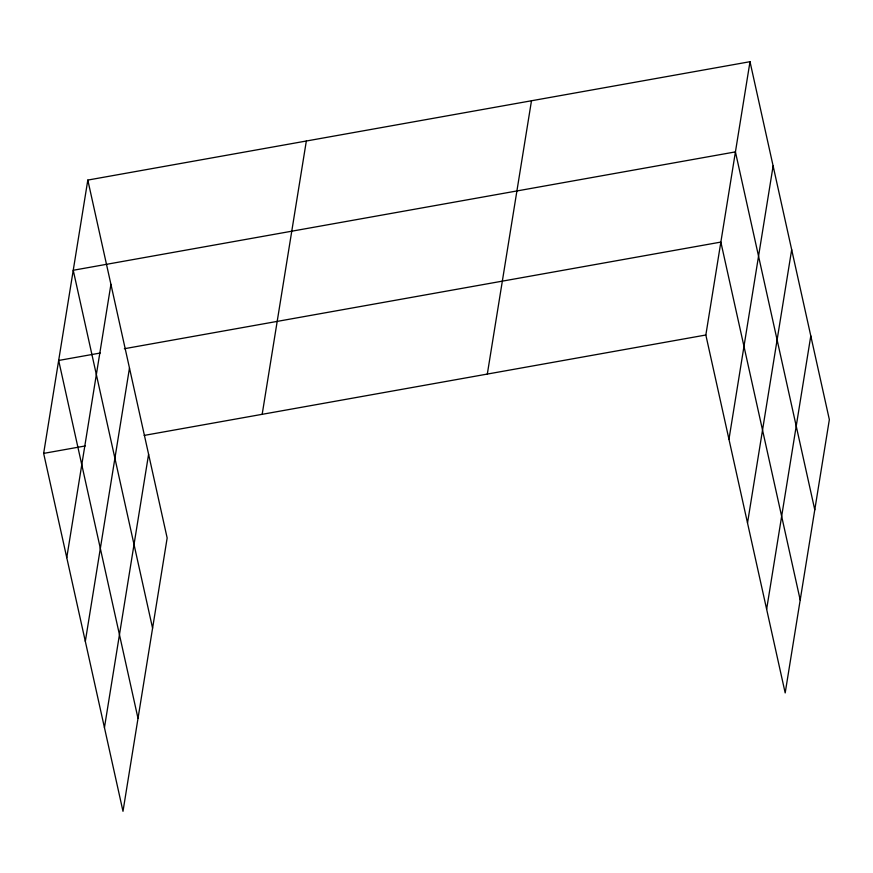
<?xml version="1.0" encoding="UTF-8"?>
<svg xmlns="http://www.w3.org/2000/svg" width="873" height="873" viewBox="0 0 873 873"><rect width="100%" height="100%" fill="white"/><g stroke="black" fill="none" stroke-linecap="round" stroke-linejoin="round"><path stroke-width="1.31" d="M87.813 180.078L167.158 537.997L122.995 811.301L43.65 453.393L87.813 180.078L750.005 61.699L829.35 419.607L785.187 692.922L705.842 335.003L750.005 61.699M66.763 557.661L110.926 284.358M85.325 641.36L129.477 368.057M104.444 727.602L148.596 454.298M262.173 414.326L306.336 141.011M487.32 374.07L531.482 100.766M728.966 439.283L773.118 165.968M747.517 522.982L791.68 249.678M766.636 609.212L810.799 335.909M100.22 353.03L58.666 360.462L138.01 718.381M124.359 348.72L720.858 242.083L800.203 599.991M43.65 453.393L85.205 445.961M144.198 435.409L705.842 335.003M814.782 509.799L735.426 151.891L73.234 270.27L152.579 628.189"/></g></svg>
